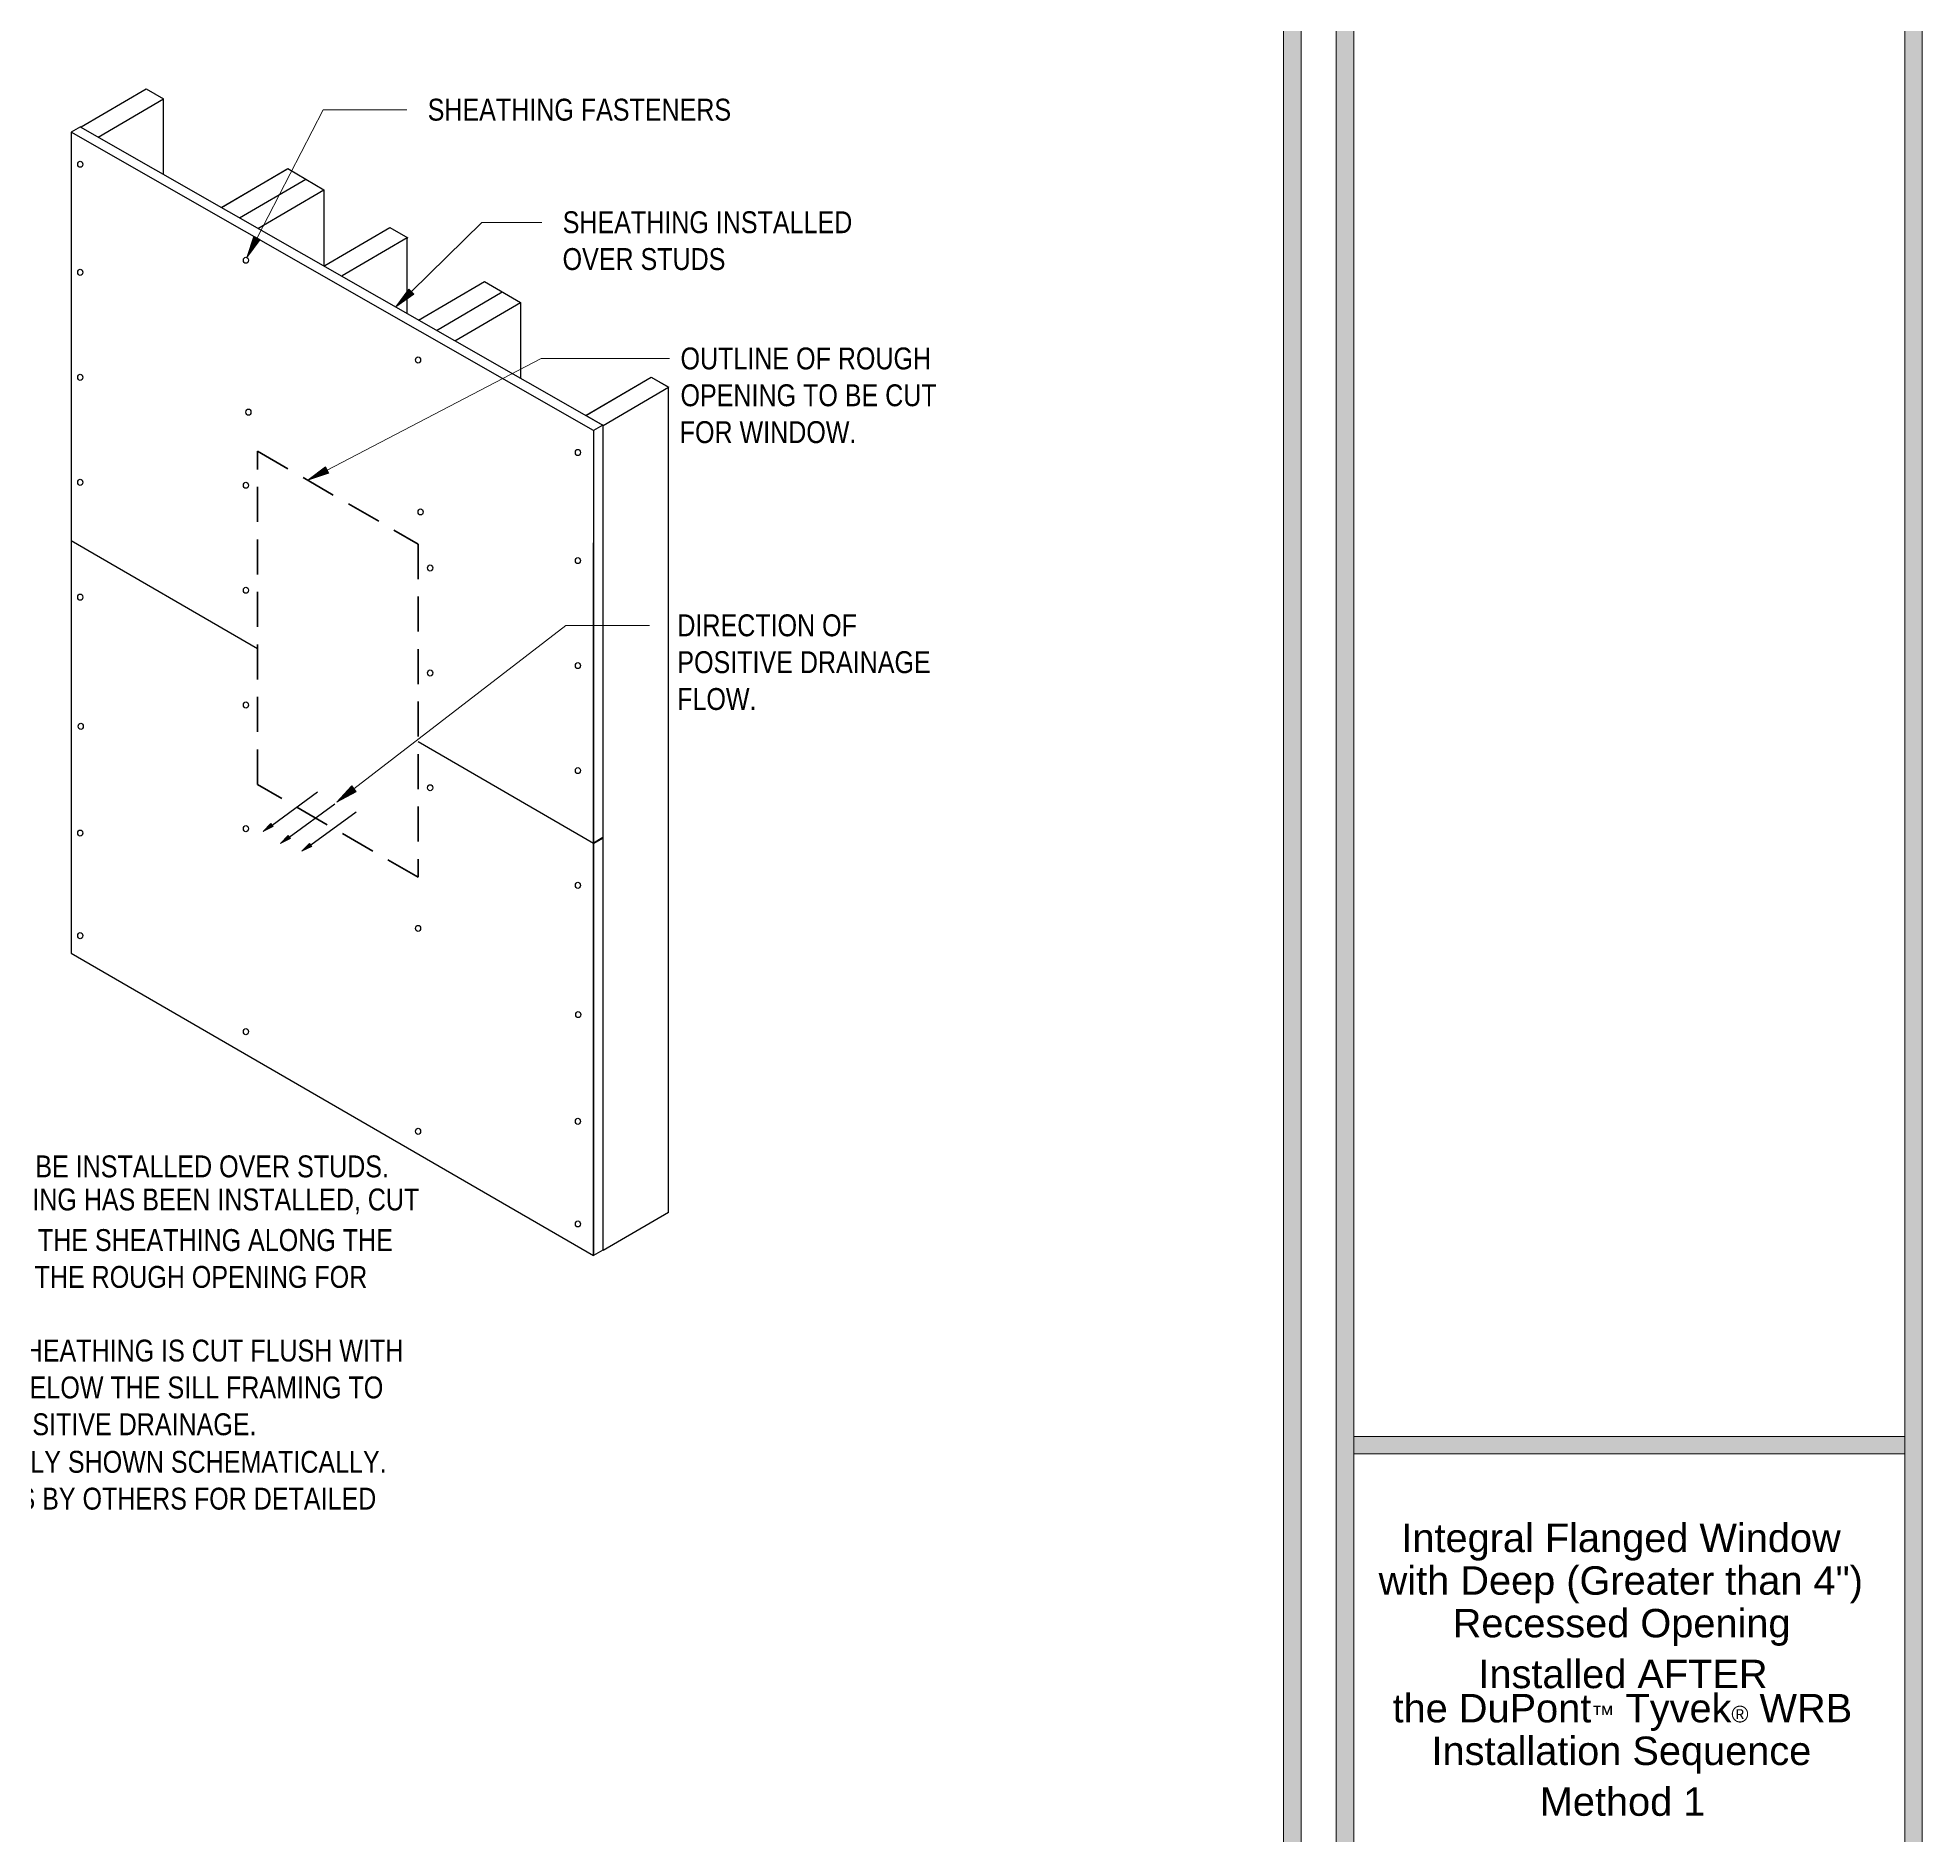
# Model space of a CAD drawing. Extents: x -1279 to 5791, y -3809 to 1769.
# Drawn here: x 1123 to 2092, y -319 to 605 of the extents above; entities that cross this region are included whole.
import ezdxf

# ---------------------------------------------------------------- set-up
doc = ezdxf.new("R2010")
doc.units = 0
doc.header["$MEASUREMENT"] = 0
doc.linetypes.add('AI-Linetype-54', pattern=[27, 18, -9])
doc.layers.get('0').update_dxf_attribs({"lineweight": 0})
for name, color, linetype, lineweight in [('.ATI-TEXT', 7, 'Continuous', 0), ('0_0', 7, 'Continuous', 0), ('G-ANNO-TTLB', 7, 'Continuous', 0), ('TYVEK', 7, 'Continuous', 0)]:
    doc.layers.add(name, color=color, linetype=linetype, lineweight=lineweight)

# ---------------------------------------------------------------- blocks, each defined once
blk = doc.blocks.new('Block_26')
at = {"layer": '0_0', "char_height": 0.2, "attachment_point": 7}
for s, insert in [('\\C18;\\c0;\\FArial|b0|i0|c1;\\H14.625000;\\W1.000000;Integral Flanged Window', (1824.57, -178.19)), ('\\C18;\\c0;\\FArial|b0|i0|c1;\\H14.625000;\\W1.000000;with Deep (Greater than 4")', (1812.87, -200.11)), ('\\C18;\\c0;\\FArial|b0|i0|c1;\\H14.625000;\\W1.000000;Recessed Opening', (1850.97, -222.04)), ('\\C18;\\c0;\\FArial|b0|i0|c1;\\H14.625000;\\W1.000000;Installed AFTER', (1864.19, -243.97)), ('\\C18;\\c0;\\FArial|b0|i0|c1;\\H14.625000;\\W1.000000;the DuPont\\H8.526375;™\\H14.625000; Tyvek\\H8.526375;®\\H14.625000; WRB', (1820.05, -265.77)), ('\\C18;\\c0;\\FArial|b0|i0|c1;\\H14.625000;\\W1.000000;Installation Sequence', (1840.05, -287.7)), ('\\C18;\\c0;\\FArial|b0|i0|c1;\\H14.625000;\\W1.000000;Method 1', (1895.75, -309.62))]:
    blk.add_mtext(s, dxfattribs=dict(at, insert=insert))
blk = doc.blocks.new('Block_54')
at = {"layer": '.ATI-TEXT', "char_height": 0.2, "attachment_point": 7}
for s, insert in [('\\C18;\\c0;\\FArial Narrow|b0|i0|c1;\\H11.249999;\\W1.000000;A.', (988.6, 18.84)), ('\\C18;\\c0;\\FArial Narrow|b0|i0|c1;\\H11.249999;\\W1.000000;SHEATHING TO BE INSTALLED OVER STUDS.', (1021.76, 18.84)), ('\\C18;\\c0;\\FArial Narrow|b0|i0|c1;\\H11.249999;\\W1.000000;B.', (987.64, -0.11)), ('\\C18;\\c0;\\FArial Narrow|b0|i0|c1;\\H11.249999;\\W1.000000;AFTER SHEATHING HAS BEEN INSTALLED, CUT', (1022.35, -0.11)), ('\\C18;\\c0;\\FArial Narrow|b0|i0|c1;\\H11.249999;\\W1.000000;AN OPENING IN THE SHEATHING ALONG THE', (1022.35, -19.06)), ('\\C18;\\c0;\\FArial Narrow|b0|i0|c1;\\H11.249999;\\W1.000000;PERIMETER OF THE ROUGH OPENING FOR', (1021.36, -38.01)), ('\\C18;\\c0;\\FArial Narrow|b0|i0|c1;\\H11.249999;\\W1.000000;THE WINDOW.', (1022.17, -56.96)), ('\\C18;\\c0;\\FArial Narrow|b0|i0|c1;\\H11.249999;\\W1.000000;C.', (987.98, -75.91)), ('\\C18;\\c0;\\FArial Narrow|b0|i0|c1;\\H11.249999;\\W1.000000;ENSURE THE SHEATHING IS CUT FLUSH WITH', (1021.32, -75.91)), ('\\C18;\\c0;\\FArial Narrow|b0|i0|c1;\\H11.249999;\\W1.000000;OR SLIGHTLY BELOW THE SILL FRAMING TO', (1021.69, -94.86)), ('\\C18;\\c0;\\FArial Narrow|b0|i0|c1;\\H11.249999;\\W1.000000;ALLOW FOR POSITIVE DRAINAGE.', (1022.35, -113.81)), ('\\C18;\\c0;\\FArial Narrow|b0|i0|c1;\\H11.249999;\\W1.000000;D.', (987.98, -133.12)), ('\\C18;\\c0;\\FArial Narrow|b0|i0|c1;\\H11.249999;\\W1.000000;FRAMING IS ONLY SHOWN SCHEMATICALLY. ', (1021.32, -133.12)), ('\\C18;\\c0;\\FArial Narrow|b0|i0|c1;\\H11.249999;\\W1.000000;SEE DRAWINGS BY OTHERS FOR DETAILED', (1021.69, -152.07)), ('\\C18;\\c0;\\FArial Narrow|b0|i0|c1;\\H11.249999;\\W1.000000;INFORMATION.', (1022.35, -171.02))]:
    blk.add_mtext(s, dxfattribs=dict(at, insert=insert))
blk = doc.blocks.new('Block_55')
at = {"layer": '.ATI-TEXT', "char_height": 0.2, "attachment_point": 7}
for s, insert in [('\\C18;\\c0;\\FArial Narrow|b0|i0|c1;\\H11.249999;\\W1.000000;SHEATHING INSTALLED', (1393.23, 504.47)), ('\\C18;\\c0;\\FArial Narrow|b0|i0|c1;\\H11.249999;\\W1.000000;OVER STUDS', (1393.16, 485.53))]:
    blk.add_mtext(s, dxfattribs=dict(at, insert=insert))
blk = doc.blocks.new('Block_57')
at = {"layer": '.ATI-TEXT', "char_height": 0.2, "attachment_point": 7}
for s, insert in [('\\C18;\\c0;\\FArial Narrow|b0|i0|c1;\\H11.249999;\\W1.000000;OUTLINE OF ROUGH', (1453.82, 434.4)), ('\\C18;\\c0;\\FArial Narrow|b0|i0|c1;\\H11.249999;\\W1.000000;OPENING TO BE CUT', (1453.82, 415.46)), ('\\C18;\\c0;\\FArial Narrow|b0|i0|c1;\\H11.249999;\\W1.000000;FOR WINDOW.', (1453.39, 396.51))]:
    blk.add_mtext(s, dxfattribs=dict(at, insert=insert))
blk = doc.blocks.new('Block_60')
at = {"layer": '.ATI-TEXT', "char_height": 0.2, "attachment_point": 7}
for s, insert in [('\\C18;\\c0;\\FArial Narrow|b0|i0|c1;\\H11.249999;\\W1.000000;DIRECTION OF', (1452.2, 297.14)), ('\\C18;\\c0;\\FArial Narrow|b0|i0|c1;\\H11.249999;\\W1.000000;POSITIVE DRAINAGE', (1452.18, 278.19)), ('\\C18;\\c0;\\FArial Narrow|b0|i0|c1;\\H11.249999;\\W1.000000;FLOW.', (1452.09, 259.24))]:
    blk.add_mtext(s, dxfattribs=dict(at, insert=insert))

msp = doc.modelspace()

# ---------------------------------------------------------------- hatches: boundary and pattern name
at = {"layer": '.ATI-TEXT', "true_color": 0x000000, "transparency": 33554687}
h = msp.add_hatch(color=18, dxfattribs=at)
h.dxf.hatch_style = 2
h.paths.add_polyline_path([(1237.67, 501.32), (1230.84, 492.18), (1234.34, 503.04)])
h = msp.add_hatch(color=18, dxfattribs=at)
h.dxf.hatch_style = 2
h.paths.add_polyline_path([(1316.74, 473.23), (1307.41, 466.67), (1314.11, 475.9)])
h = msp.add_hatch(color=18, dxfattribs=at)
h.dxf.hatch_style = 2
h.paths.add_polyline_path([(1272.91, 381.1), (1262.06, 377.57), (1271.17, 384.43)])
h = msp.add_hatch(color=18, dxfattribs=at)
h.dxf.hatch_style = 2
h.paths.add_polyline_path([(1287.03, 217.31), (1276.98, 211.93), (1284.74, 220.28)])
at = {"layer": 'G-ANNO-TTLB', "true_color": 0xff00ff, "transparency": 33554687}
h = msp.add_hatch(color=6, dxfattribs=at)
edge = h.paths.add_edge_path()
edge.add_spline(control_points=[(1773.02, -796.5), (1773.02, -796.5), (-1156.5, -796.5), (-1156.5, -796.5), (-1156.5, -796.5), (-1156.5, 1660.5), (-1156.5, 1660.5), (-1156.5, 1660.5), (1773.02, 1660.5), (1773.02, 1660.5), (1773.02, 1660.5), (1773.02, -796.5), (1773.02, -796.5)], knot_values=[0, 0, 0, 0, 1, 1, 1, 2, 2, 2, 3, 3, 3, 4, 4, 4, 4], degree=3, periodic=0)
edge = h.paths.add_edge_path()
edge.add_spline(control_points=[(-1147.5, 1651.5), (-1147.5, 1651.5), (-1147.5, -787.5), (-1147.5, -787.5), (-1147.5, -787.5), (1764.02, -787.5), (1764.02, -787.5), (1764.02, -787.5), (1764.02, 1651.5), (1764.02, 1651.5), (1764.02, 1651.5), (-1147.5, 1651.5), (-1147.5, 1651.5)], knot_values=[0, 0, 0, 0, 1, 1, 1, 2, 2, 2, 3, 3, 3, 4, 4, 4, 4], degree=3, periodic=0)
edge.add_line((-1147.5, 1651.5), (-1147.5, 1651.5))
h = msp.add_hatch(color=6, dxfattribs=at)
edge = h.paths.add_edge_path()
edge.add_spline(control_points=[(2092.5, 1660.5), (2092.5, 1660.5), (2092.5, -796.5), (2092.5, -796.5), (2092.5, -796.5), (1791.04, -796.5), (1791.04, -796.5), (1791.04, -796.5), (1791.04, 1660.5), (1791.04, 1660.5), (1791.04, 1660.5), (2092.5, 1660.5), (2092.5, 1660.5)], knot_values=[0, 0, 0, 0, 1, 1, 1, 2, 2, 2, 3, 3, 3, 4, 4, 4, 4], degree=3, periodic=0)
edge = h.paths.add_edge_path()
edge.add_spline(control_points=[(2083.5, 1651.5), (2083.5, 1651.5), (1800.04, 1651.5), (1800.04, 1651.5), (1800.04, 1651.5), (1800.04, -787.5), (1800.04, -787.5), (1800.04, -787.5), (2083.5, -787.5), (2083.5, -787.5), (2083.5, -787.5), (2083.5, 1651.5), (2083.5, 1651.5)], knot_values=[0, 0, 0, 0, 1, 1, 1, 2, 2, 2, 3, 3, 3, 4, 4, 4, 4], degree=3, periodic=0)
edge.add_line((2083.5, 1651.5), (2083.5, 1651.5))
msp.add_hatch(color=6, dxfattribs=at).paths.add_polyline_path([(2083.5, -123.31), (1800.04, -123.31), (1800.04, -114.31), (2083.5, -114.31)])
at = {"layer": 'TYVEK', "true_color": 0x000000, "transparency": 33554457}
h = msp.add_hatch(color=18, dxfattribs=at)
h.dxf.hatch_style = 2
h.paths.add_polyline_path([(1244.27, 199.42), (1239.17, 196.87), (1243.17, 200.94)])
at = {"layer": 'TYVEK', "true_color": 0x000000, "transparency": 33554687}
h = msp.add_hatch(color=18, dxfattribs=at)
h.dxf.hatch_style = 2
h.paths.add_polyline_path([(1244.27, 199.42), (1239.17, 196.87), (1243.17, 200.94)])
at = {"layer": 'TYVEK', "true_color": 0x000000, "transparency": 33554457}
h = msp.add_hatch(color=18, dxfattribs=at)
h.dxf.hatch_style = 2
h.paths.add_polyline_path([(1253.14, 193.25), (1248.04, 190.69), (1252.04, 194.76)])
at = {"layer": 'TYVEK', "true_color": 0x000000, "transparency": 33554687}
h = msp.add_hatch(color=18, dxfattribs=at)
h.dxf.hatch_style = 2
h.paths.add_polyline_path([(1253.14, 193.25), (1248.04, 190.69), (1252.04, 194.76)])
at = {"layer": 'TYVEK', "true_color": 0x000000, "transparency": 33554457}
h = msp.add_hatch(color=18, dxfattribs=at)
h.dxf.hatch_style = 2
h.paths.add_polyline_path([(1264.15, 189.24), (1259.05, 186.69), (1263.04, 190.76)])
at = {"layer": 'TYVEK', "true_color": 0x000000, "transparency": 33554687}
h = msp.add_hatch(color=18, dxfattribs=at)
h.dxf.hatch_style = 2
h.paths.add_polyline_path([(1264.15, 189.24), (1259.05, 186.69), (1263.04, 190.76)])

# ---------------------------------------------------------------- linework, layer by layer
at = {"layer": '.ATI-TEXT', "color": 18, "lineweight": 0, "true_color": 0x000000}
for p, q in [((1236, 502.18), (1270.05, 568.1)), ((1270.05, 568.1), (1313.11, 568.1)), ((1315.42, 474.57), (1351.59, 510.2)), ((1351.59, 510.2), (1382.56, 510.2)), ((1272.04, 382.76), (1382.15, 440.13)), ((1382.15, 440.13), (1448.2, 440.13)), ((1285.88, 218.8), (1394.86, 302.87)), ((1394.86, 302.87), (1437.92, 302.87))]:
    msp.add_line(p, q, dxfattribs=at)
at = {"layer": '.ATI-TEXT'}
for points in [[(1237.67, 501.32), (1230.84, 492.18), (1234.34, 503.04), (1234.34, 503.04)], [(1316.74, 473.23), (1307.41, 466.67), (1314.11, 475.9), (1314.11, 475.9)], [(1272.91, 381.1), (1262.06, 377.57), (1271.17, 384.43), (1271.17, 384.43)], [(1287.03, 217.31), (1276.98, 211.93), (1284.74, 220.28), (1284.74, 220.28)]]:
    msp.add_lwpolyline(points, close=True, dxfattribs=at)
at = {"color": 18, "lineweight": 0, "true_color": 0x000000}
msp.add_lwpolyline([(-1147.5, -787.5), (-1147.5, 1651.5), (1764.02, 1651.5), (1764.02, -787.5)], close=True, dxfattribs=at)
at = {"layer": 'G-ANNO-TTLB', "color": 6, "lineweight": 9, "true_color": 0xff00ff}
for p, q in [((1773.02, -796.5), (1773.02, 1660.5)), ((1791.04, 1660.5), (1791.04, -796.5)), ((2092.5, -796.5), (2092.5, 1660.5)), ((1764.02, -787.5), (1764.02, 1651.5)), ((1764.02, 1651.5), (1764.02, -787.5)), ((1800.04, -787.5), (1800.04, 1651.5)), ((2083.5, 1651.5), (2083.5, -787.5)), ((1800.04, 495.2), (1800.04, 486.2)), ((2083.5, 486.2), (2083.5, 495.2)), ((1800.04, 173.69), (1800.04, 164.69)), ((2083.5, 164.69), (2083.5, 173.69)), ((2083.5, -114.31), (1800.04, -114.31)), ((1800.04, -114.31), (1800.04, -123.31)), ((2083.5, -123.31), (2083.5, -114.31)), ((1800.04, -123.31), (2083.5, -123.31))]:
    msp.add_line(p, q, dxfattribs=at)
at = {"layer": 'G-ANNO-TTLB'}
msp.add_lwpolyline([(2083.5, -123.31), (1800.04, -123.31), (1800.04, -114.31), (2083.5, -114.31)], close=True, dxfattribs=at)
for points in [[(1773.02, -796.5), (1773.02, -796.5), (-1156.5, -796.5), (-1156.5, -796.5), (-1156.5, -796.5), (-1156.5, 1660.5), (-1156.5, 1660.5), (-1156.5, 1660.5), (1773.02, 1660.5), (1773.02, 1660.5), (1773.02, 1660.5), (1773.02, -796.5), (1773.02, -796.5)], [(2092.5, 1660.5), (2092.5, 1660.5), (2092.5, -796.5), (2092.5, -796.5), (2092.5, -796.5), (1791.04, -796.5), (1791.04, -796.5), (1791.04, -796.5), (1791.04, 1660.5), (1791.04, 1660.5), (1791.04, 1660.5), (2092.5, 1660.5), (2092.5, 1660.5)], [(-1147.5, 1651.5), (-1147.5, 1651.5), (-1147.5, -787.5), (-1147.5, -787.5), (-1147.5, -787.5), (1764.02, -787.5), (1764.02, -787.5), (1764.02, -787.5), (1764.02, 1651.5), (1764.02, 1651.5), (1764.02, 1651.5), (-1147.5, 1651.5), (-1147.5, 1651.5)], [(2083.5, 1651.5), (2083.5, 1651.5), (1800.04, 1651.5), (1800.04, 1651.5), (1800.04, 1651.5), (1800.04, -787.5), (1800.04, -787.5), (1800.04, -787.5), (2083.5, -787.5), (2083.5, -787.5), (2083.5, -787.5), (2083.5, 1651.5), (2083.5, 1651.5)]]:
    msp.add_open_spline(points, degree=3, knots=[0, 0, 0, 0, 1, 1, 1, 2, 2, 2, 3, 3, 3, 4, 4, 4, 4], dxfattribs=at)
at = {"layer": 'TYVEK', "color": 33, "lineweight": 25, "true_color": 0xcc9966}
for p, q in [((1145.55, 559.29), (1178.96, 578.85)), ((1145.55, 559.29), (1178.96, 578.85)), ((1154.29, 553.98), (1187.93, 573.67)), ((1178.96, 578.85), (1187.93, 573.67)), ((1187.91, 534.81), (1187.91, 573.55)), ((1217.7, 517.8), (1251.89, 537.81)), ((1217.95, 517.94), (1251.36, 537.51)), ((1251.89, 537.81), (1270.34, 526.96)), ((1226.99, 512.49), (1261.04, 532.43)), ((1236.43, 507.1), (1270.34, 526.96)), ((1270.34, 526.95), (1270.34, 488.03)), ((1270.9, 487.92), (1304.31, 507.49)), ((1304.31, 507.49), (1313.52, 502.21)), ((1279.86, 482.79), (1313.26, 502.35)), ((1313.28, 463.62), (1313.26, 502.35)), ((1319.09, 459.9), (1353.02, 479.77)), ((1353.02, 479.77), (1371.48, 468.92)), ((1328.38, 454.6), (1362.17, 474.39)), ((1337.82, 449.21), (1371.48, 468.92)), ((1371.48, 468.91), (1371.48, 429.99)), ((1405.34, 410.96), (1438.75, 430.53)), ((1438.75, 430.53), (1447.72, 425.35)), ((1414.08, 405.66), (1447.72, 425.35)), ((1447.7, 0.86), (1447.7, 425.22)), ((1447.7, 0.86), (1414.09, -18.71))]:
    msp.add_line(p, q, dxfattribs=at)
at = {"layer": 'TYVEK', "color": 18, "lineweight": 25, "true_color": 0x080808}
for p, q in [((1145.16, 559.4), (1140.35, 556.61)), ((1140.35, 556.61), (1140.35, 134.37)), ((1409.14, 403.13), (1140.35, 556.61)), ((1413.95, 405.91), (1409.14, 403.13)), ((1409.14, 403.13), (1409.14, -21.24)), ((1140.35, 346.56), (1236.29, 291.01)), ((1409.14, -21.24), (1409.14, 345.36)), ((1318.87, 243.2), (1409.14, 190.95)), ((1413.95, 193.73), (1409.14, 190.95)), ((1414.09, 193.48), (1409.28, 190.69)), ((1140.35, 134.37), (1409.14, -21.24)), ((1413.95, -18.45), (1409.14, -21.24))]:
    msp.add_line(p, q, dxfattribs=at)
at = {"layer": 'TYVEK', "color": 2, "lineweight": 25, "true_color": 0xffff00}
for p, q in [((1145.3, 559.14), (1145.04, 559.29)), ((1414.09, 405.66), (1145.3, 559.14)), ((1414.09, -18.71), (1414.09, 405.66))]:
    msp.add_line(p, q, dxfattribs=at)
at = {"layer": 'TYVEK', "color": 18, "lineweight": 25, "true_color": 0x000000}
for p, q in [((1243.72, 200.18), (1267.11, 217.23)), ((1243.72, 200.18), (1267.11, 217.23)), ((1252.59, 194.01), (1275.98, 211.05)), ((1252.59, 194.01), (1275.98, 211.05)), ((1263.6, 190), (1286.98, 207.05)), ((1263.6, 190), (1286.98, 207.05))]:
    msp.add_line(p, q, dxfattribs=at)
at = {"layer": 'TYVEK', "color": 33, "lineweight": 25, "true_color": 0xcc9966}
msp.add_lwpolyline([(1414.09, 405.66), (1405.09, 410.82), (1438.74, 430.52), (1447.74, 425.36)], dxfattribs=at)
at = {"layer": 'TYVEK', "color": 18, "linetype": 'AI-Linetype-54', "lineweight": 60, "true_color": 0x080808}
msp.add_lwpolyline([(1236.29, 392.48), (1318.87, 344.7), (1318.87, 173.32), (1236.29, 221.09)], close=True, dxfattribs=at)
at = {"layer": 'TYVEK'}
for points in [[(1244.27, 199.42), (1239.17, 196.87), (1243.17, 200.94), (1243.17, 200.94)], [(1244.27, 199.42), (1239.17, 196.87), (1243.17, 200.94), (1243.17, 200.94)], [(1253.14, 193.25), (1248.04, 190.69), (1252.04, 194.76), (1252.04, 194.76)], [(1253.14, 193.25), (1248.04, 190.69), (1252.04, 194.76), (1252.04, 194.76)], [(1264.15, 189.24), (1259.05, 186.69), (1263.04, 190.76), (1263.04, 190.76)], [(1264.15, 189.24), (1259.05, 186.69), (1263.04, 190.76), (1263.04, 190.76)]]:
    msp.add_lwpolyline(points, close=True, dxfattribs=at)
at = {"layer": 'TYVEK', "color": 252, "lineweight": 25, "true_color": 0x848484}
for centre in [(1145.11, 540.09), (1145.11, 484.5), (1230.31, 490.73), (1318.84, 439.44), (1145.11, 430.5), (1231.6, 412.56), (1401.03, 391.82), (1145.11, 376.5), (1230.3, 374.99), (1320.14, 361.26), (1325.06, 332.44), (1401.03, 336.23), (1230.3, 320.99), (1145.11, 317.41), (1401.03, 282.23), (1325.06, 278.44), (1230.3, 261.9), (1145.33, 250.98), (1401.03, 228.23), (1325.06, 219.35), (1145.11, 196.04), (1230.31, 198.3), (1401.03, 169.14), (1318.84, 147), (1145.11, 143.31), (1401.24, 102.71), (1230.31, 93.96), (1401.03, 47.77), (1318.84, 42.66), (1401.03, -4.95)]:
    msp.add_ellipse(centre, major_axis=(0, 1.59), ratio=0.812499, dxfattribs=at)

# ---------------------------------------------------------------- block references
at = {"layer": '.ATI-TEXT'}
for name in ['Block_55', 'Block_57', 'Block_60', 'Block_54']:
    msp.add_blockref(name, (0, 0), dxfattribs=at)
at = {"layer": '0_0'}
msp.add_blockref('Block_26', (0, 0), dxfattribs=at)

# ---------------------------------------------------------------- texts
at = {"layer": '.ATI-TEXT', "insert": (1323.78, 562.37), "char_height": 0.2, "attachment_point": 7}
msp.add_mtext('\\C18;\\c0;\\FArial Narrow|b0|i0|c1;\\H11.249999;\\W1.000000;SHEATHING FASTENERS', dxfattribs=at)

doc.saveas('drawing.dxf')
